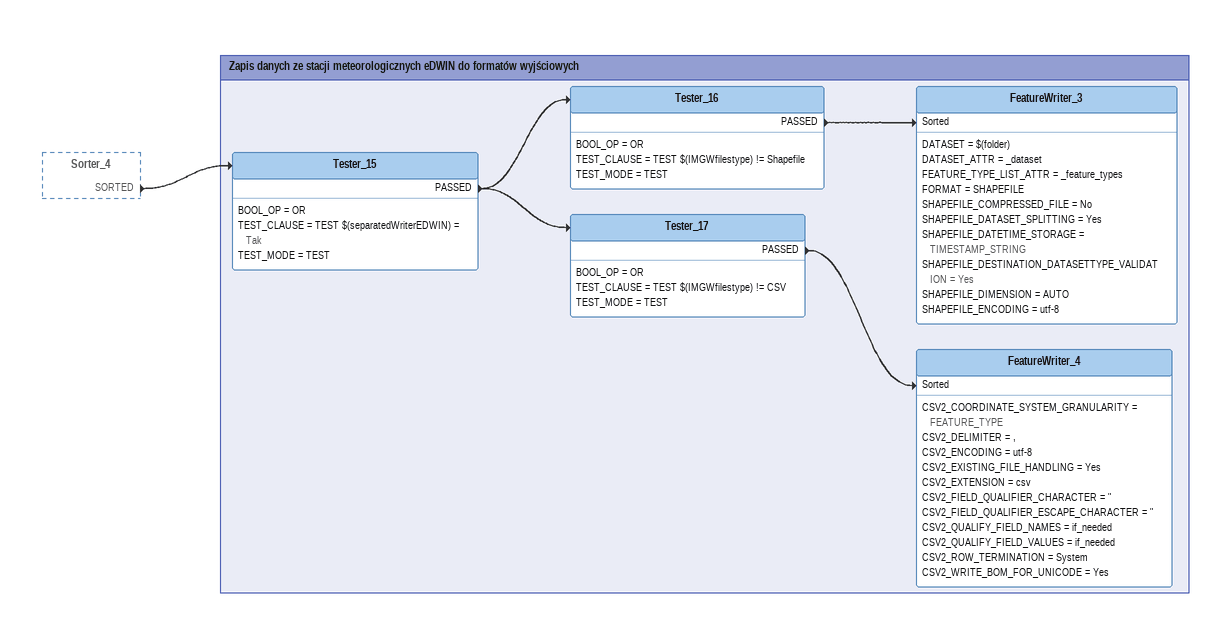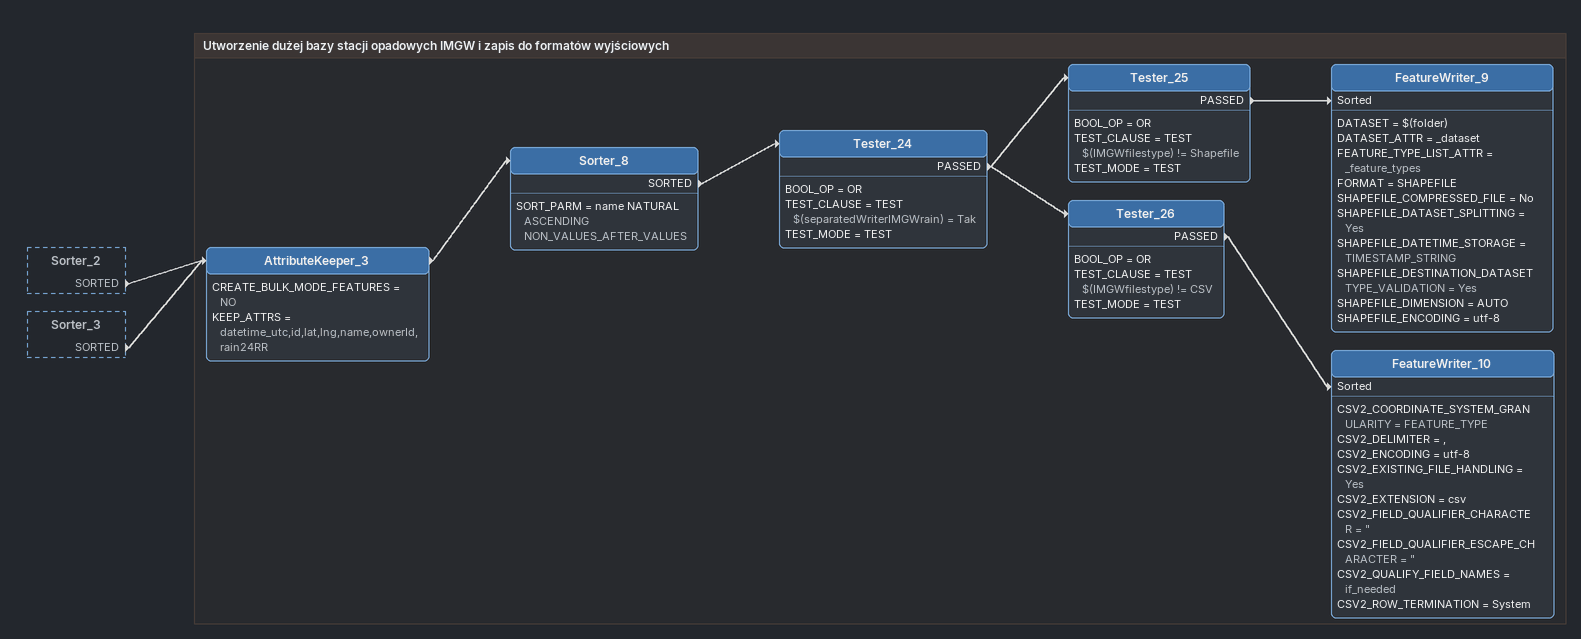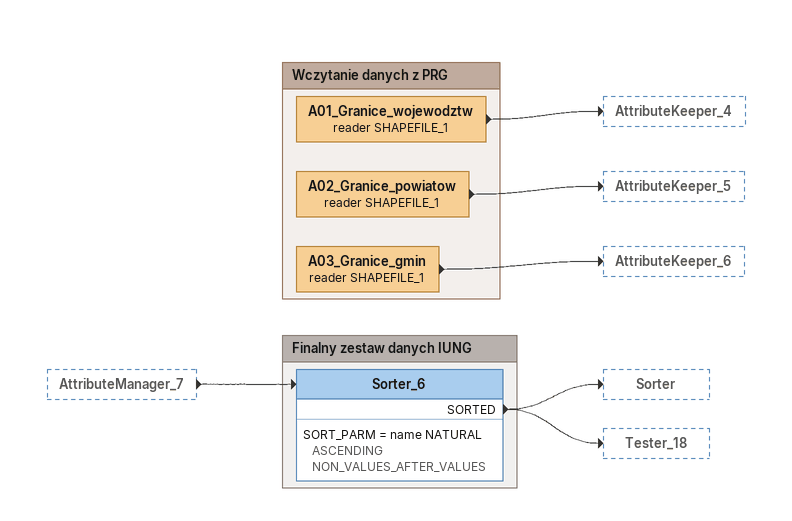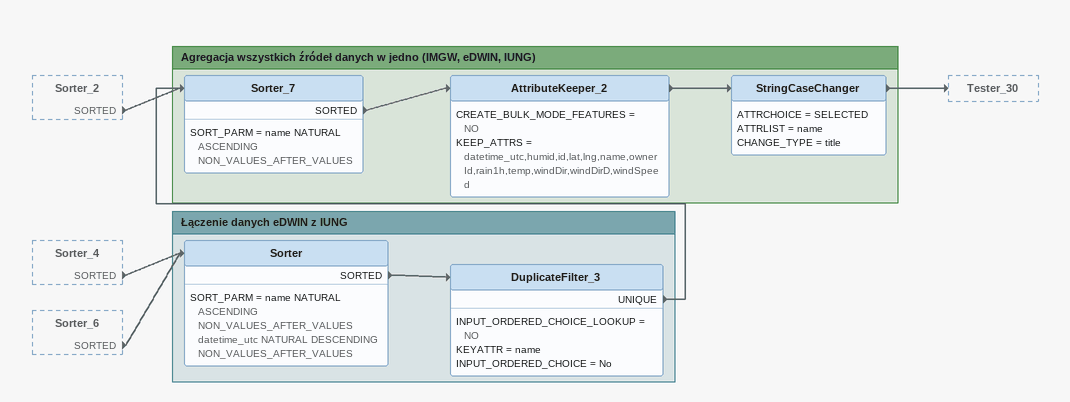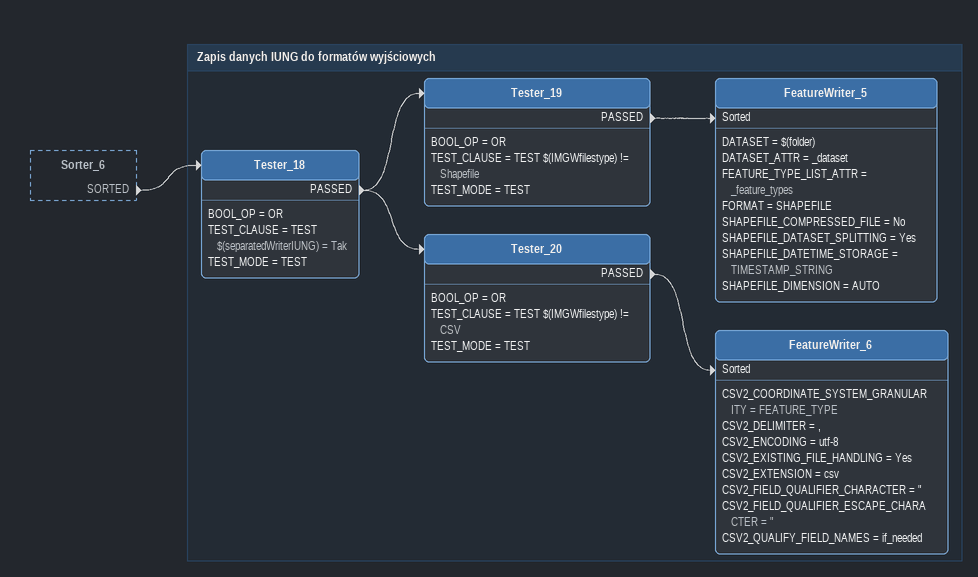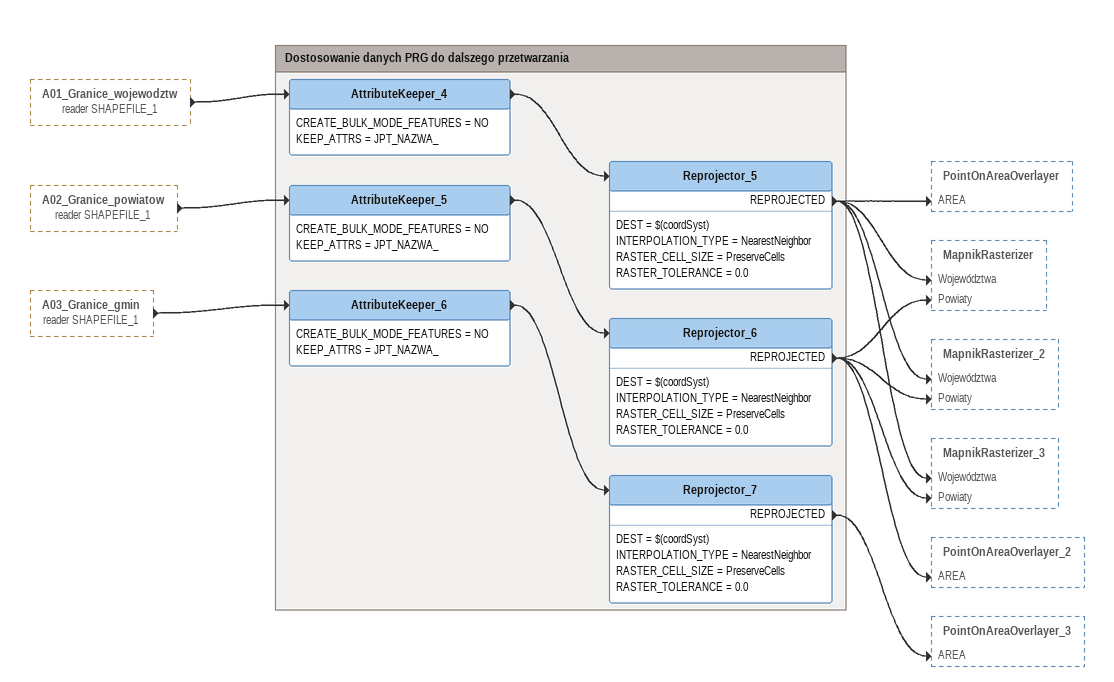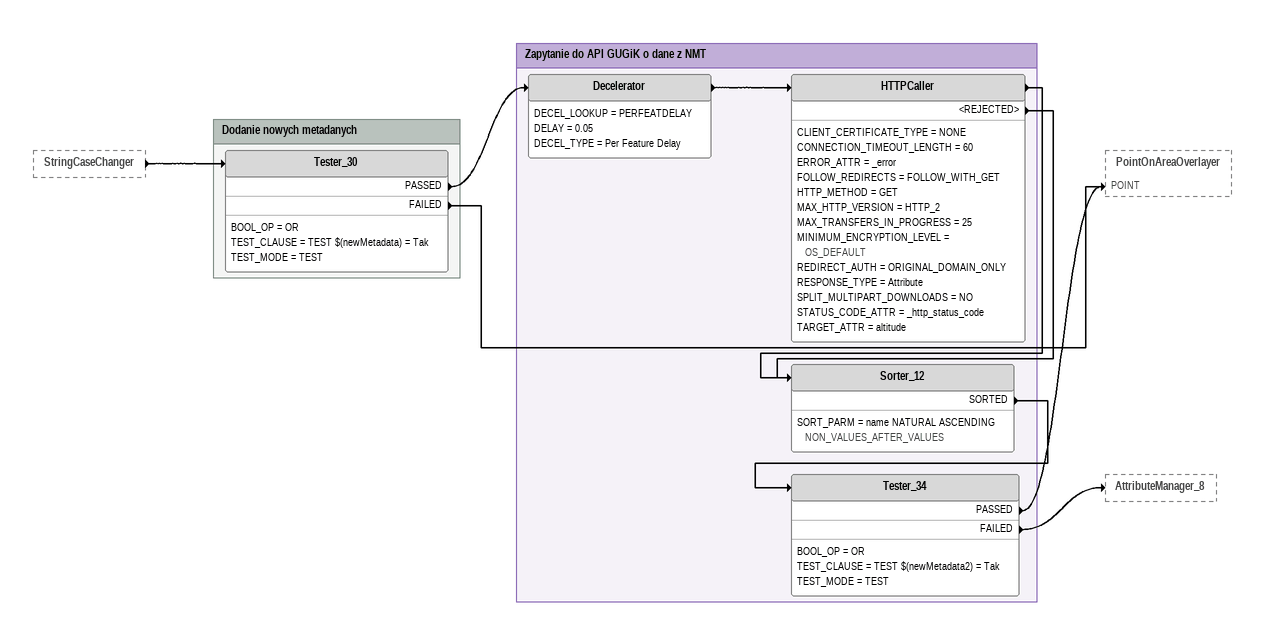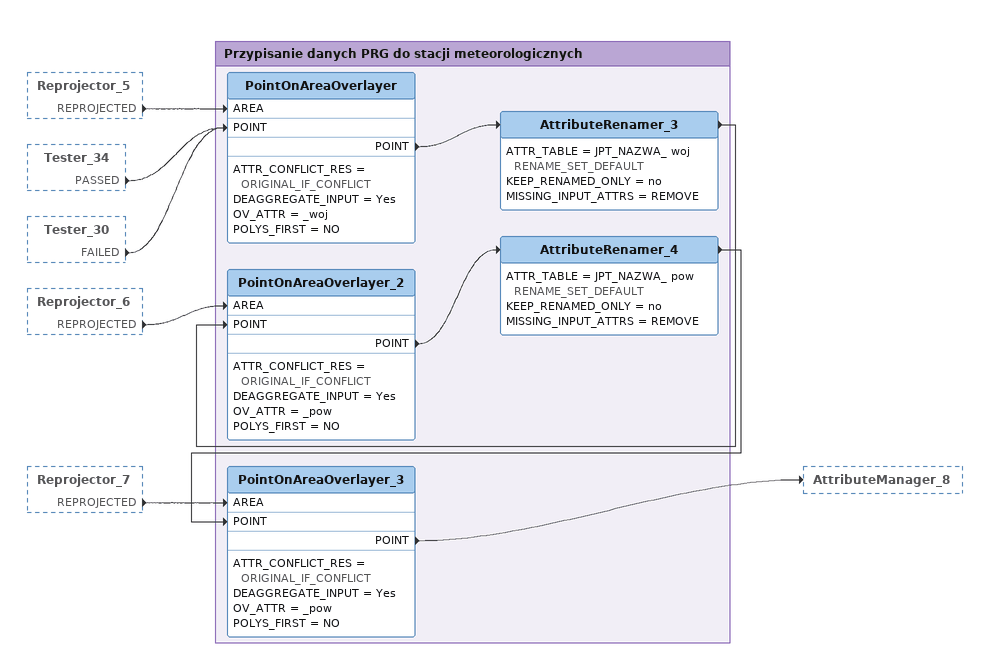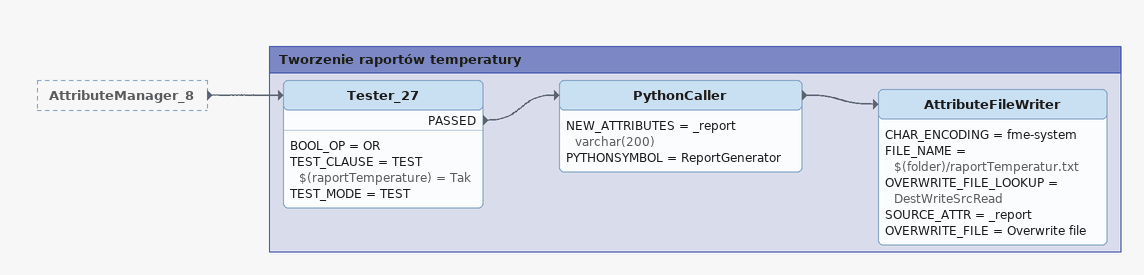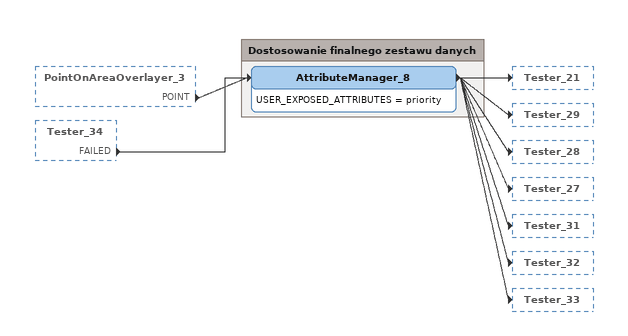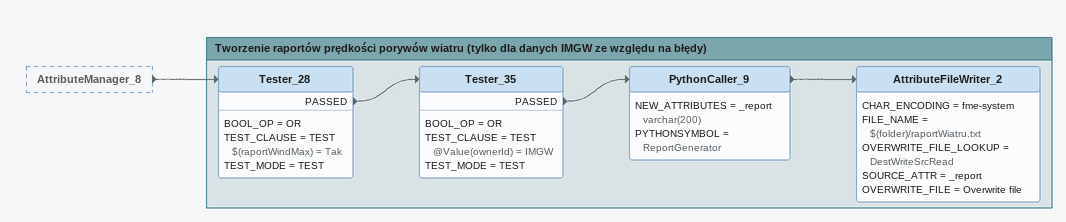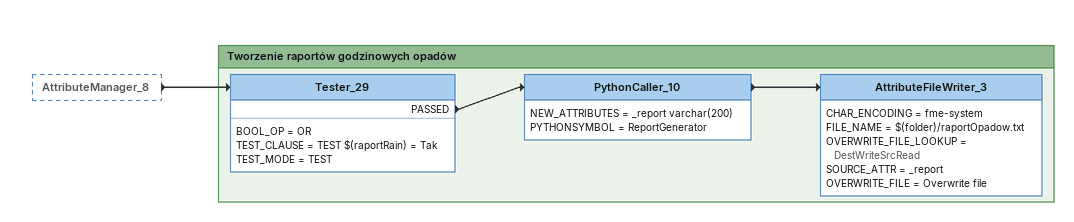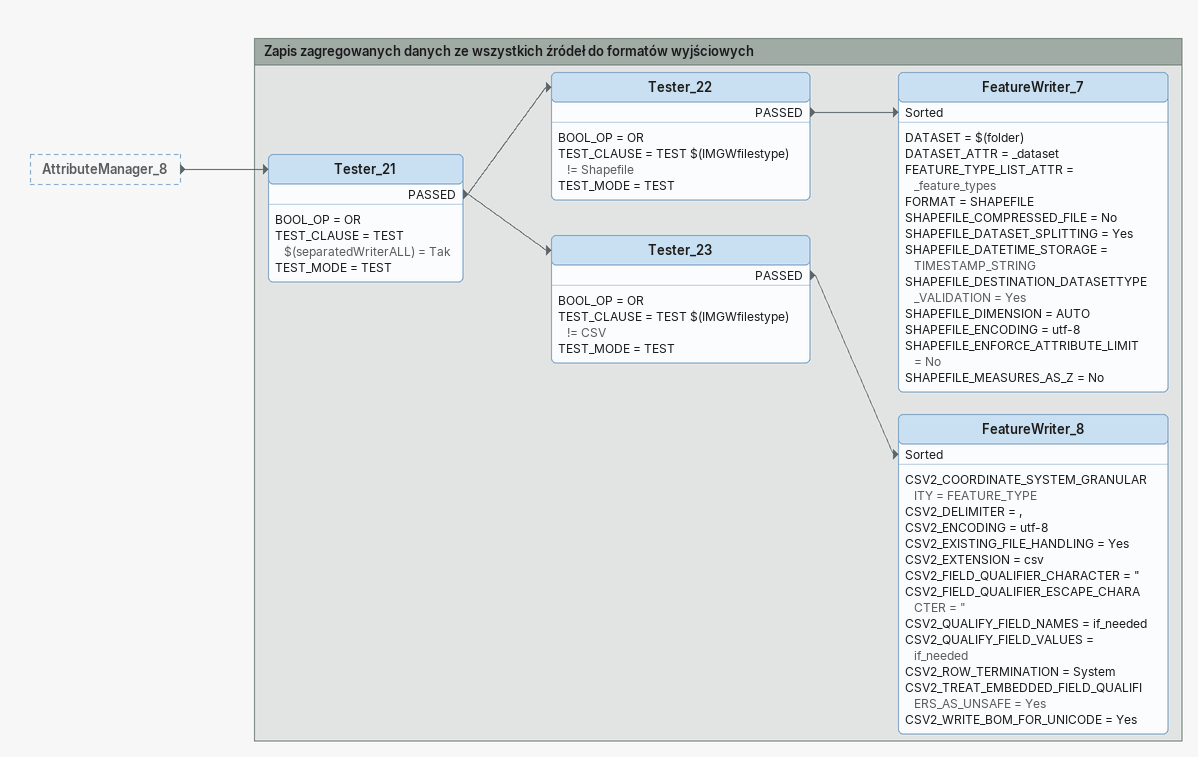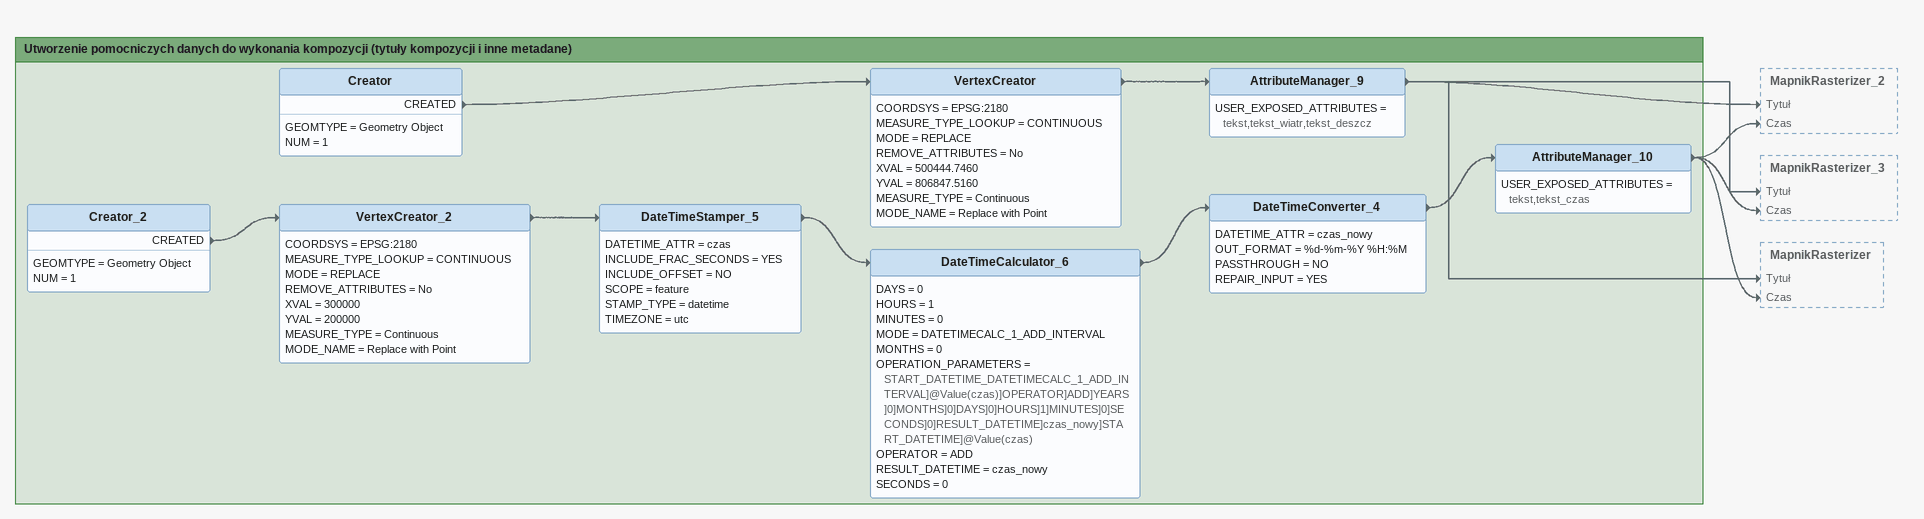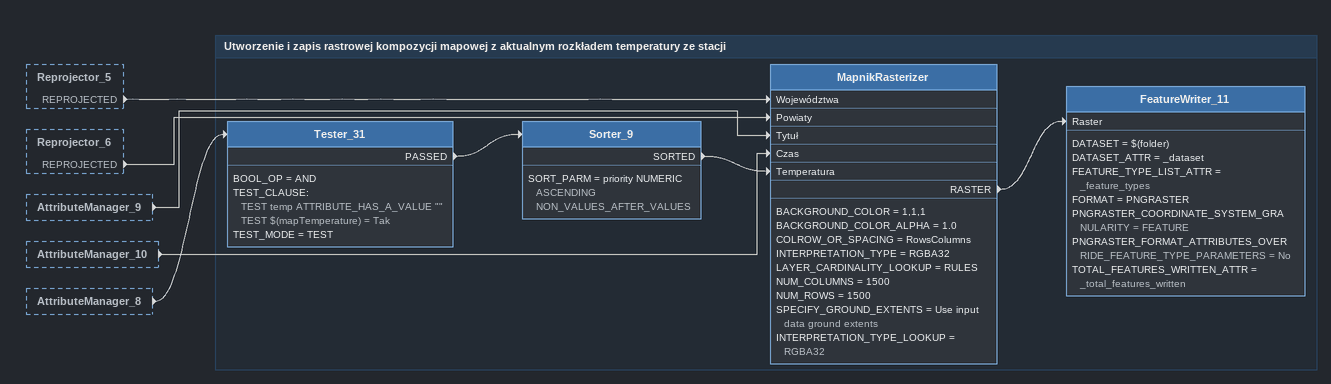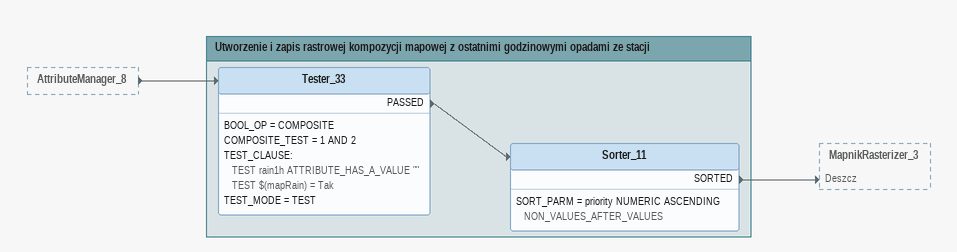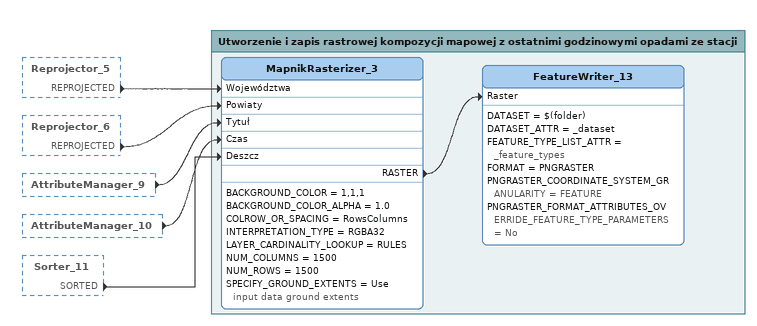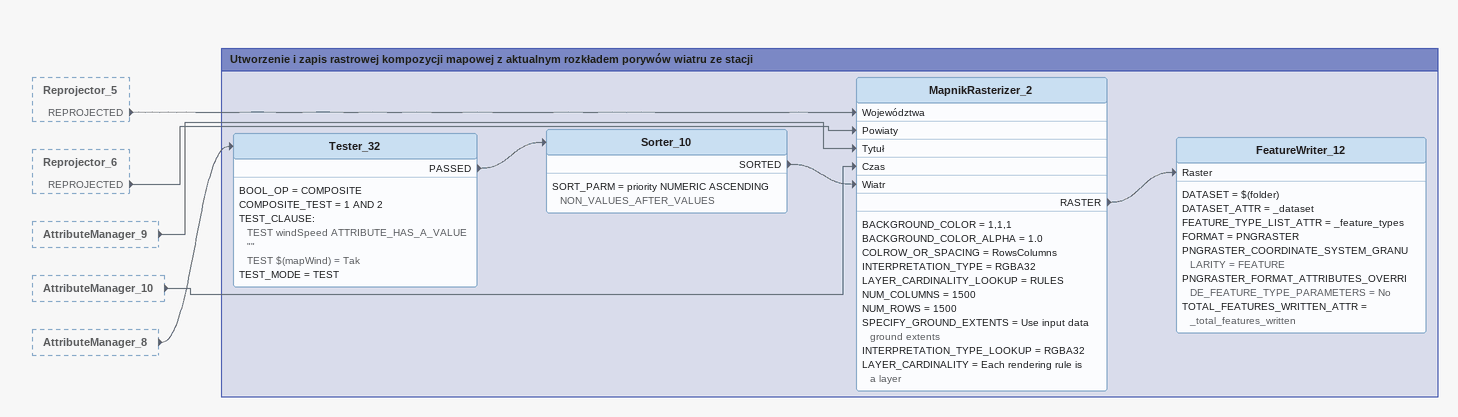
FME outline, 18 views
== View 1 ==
Sorter_4 [outside]
    SORTED -> Tester_15

Bookmark: Zapis danych ze stacji meteorologicznych eDWIN do formatów wyjściowych
Tester_15
    BOOL_OP = OR
    TEST_CLAUSE = TEST $(separatedWriterEDWIN) = Tak
    TEST_MODE = TEST
    PASSED -> Tester_16
    PASSED -> Tester_17
Tester_16
    BOOL_OP = OR
    TEST_CLAUSE = TEST $(IMGWfilestype) != Shapefile
    TEST_MODE = TEST
    PASSED -> FeatureWriter_3 [Sorted]
FeatureWriter_3
    DATASET = $(folder)
    DATASET_ATTR = _dataset
    FEATURE_TYPE_LIST_ATTR = _feature_types
    FORMAT = SHAPEFILE
    SHAPEFILE_COMPRESSED_FILE = No
    SHAPEFILE_DATASET_SPLITTING = Yes
    SHAPEFILE_DATETIME_STORAGE = TIMESTAMP_STRING
    SHAPEFILE_DESTINATION_DATASETTYPE_VALIDATION = Yes
    SHAPEFILE_DIMENSION = AUTO
    SHAPEFILE_ENCODING = utf-8
Tester_17
    BOOL_OP = OR
    TEST_CLAUSE = TEST $(IMGWfilestype) != CSV
    TEST_MODE = TEST
    PASSED -> FeatureWriter_4 [Sorted]
FeatureWriter_4
    CSV2_COORDINATE_SYSTEM_GRANULARITY = FEATURE_TYPE
    CSV2_DELIMITER = ,
    CSV2_ENCODING = utf-8
    CSV2_EXISTING_FILE_HANDLING = Yes
    CSV2_EXTENSION = csv
    CSV2_FIELD_QUALIFIER_CHARACTER = "
    CSV2_FIELD_QUALIFIER_ESCAPE_CHARACTER = "
    CSV2_QUALIFY_FIELD_NAMES = if_needed
    CSV2_QUALIFY_FIELD_VALUES = if_needed
    CSV2_ROW_TERMINATION = System
    CSV2_WRITE_BOM_FOR_UNICODE = Yes

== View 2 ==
Sorter_2 [outside]
    SORTED -> AttributeKeeper_3
Sorter_3 [outside]
    SORTED -> AttributeKeeper_3

Bookmark: Utworzenie dużej bazy stacji opadowych IMGW i zapis do formatów wyjściowych
AttributeKeeper_3
    CREATE_BULK_MODE_FEATURES = NO
    KEEP_ATTRS = datetime_utc,id,lat,lng,name,ownerId,rain24RR
    -> Sorter_8
Sorter_8
    SORT_PARM = name NATURAL ASCENDING NON_VALUES_AFTER_VALUES
    SORTED -> Tester_24
Tester_24
    BOOL_OP = OR
    TEST_CLAUSE = TEST $(separatedWriterIMGWrain) = Tak
    TEST_MODE = TEST
    PASSED -> Tester_25
    PASSED -> Tester_26
Tester_25
    BOOL_OP = OR
    TEST_CLAUSE = TEST $(IMGWfilestype) != Shapefile
    TEST_MODE = TEST
    PASSED -> FeatureWriter_9 [Sorted]
FeatureWriter_9
    DATASET = $(folder)
    DATASET_ATTR = _dataset
    FEATURE_TYPE_LIST_ATTR = _feature_types
    FORMAT = SHAPEFILE
    SHAPEFILE_COMPRESSED_FILE = No
    SHAPEFILE_DATASET_SPLITTING = Yes
    SHAPEFILE_DATETIME_STORAGE = TIMESTAMP_STRING
    SHAPEFILE_DESTINATION_DATASETTYPE_VALIDATION = Yes
    SHAPEFILE_DIMENSION = AUTO
    SHAPEFILE_ENCODING = utf-8
Tester_26
    BOOL_OP = OR
    TEST_CLAUSE = TEST $(IMGWfilestype) != CSV
    TEST_MODE = TEST
    PASSED -> FeatureWriter_10 [Sorted]
FeatureWriter_10
    CSV2_COORDINATE_SYSTEM_GRANULARITY = FEATURE_TYPE
    CSV2_DELIMITER = ,
    CSV2_ENCODING = utf-8
    CSV2_EXISTING_FILE_HANDLING = Yes
    CSV2_EXTENSION = csv
    CSV2_FIELD_QUALIFIER_CHARACTER = "
    CSV2_FIELD_QUALIFIER_ESCAPE_CHARACTER = "
    CSV2_QUALIFY_FIELD_NAMES = if_needed
    CSV2_ROW_TERMINATION = System

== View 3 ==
AttributeManager_7 [outside]
    -> Sorter_6

Bookmark: Finalny zestaw danych IUNG
Sorter_6
    SORT_PARM = name NATURAL ASCENDING NON_VALUES_AFTER_VALUES
    SORTED -> Sorter
    SORTED -> Tester_18

Bookmark: Wczytanie danych z PRG
A01_Granice_wojewodztw (reader SHAPEFILE_1)
    -> AttributeKeeper_4
A02_Granice_powiatow (reader SHAPEFILE_1)
    -> AttributeKeeper_5
A03_Granice_gmin (reader SHAPEFILE_1)
    -> AttributeKeeper_6

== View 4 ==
Sorter_2 [outside]
    SORTED -> Sorter_7
Sorter_4 [outside]
    SORTED -> Sorter
Sorter_6 [outside]
    SORTED -> Sorter

Bookmark: Łączenie danych eDWIN z IUNG
Sorter
    SORT_PARM = name NATURAL ASCENDING NON_VALUES_AFTER_VALUES datetime_utc NATURAL DESCENDING NON_VALUES_AFTER_VALUES
    SORTED -> DuplicateFilter_3
DuplicateFilter_3
    INPUT_ORDERED_CHOICE_LOOKUP = NO
    KEYATTR = name
    INPUT_ORDERED_CHOICE = No
    UNIQUE -> Sorter_7

Bookmark: Agregacja wszystkich źródeł danych w jedno (IMGW, eDWIN, IUNG)
Sorter_7
    SORT_PARM = name NATURAL ASCENDING NON_VALUES_AFTER_VALUES
    SORTED -> AttributeKeeper_2
AttributeKeeper_2
    CREATE_BULK_MODE_FEATURES = NO
    KEEP_ATTRS = datetime_utc,humid,id,lat,lng,name,ownerId,rain1h,temp,windDir,windDirD,windSpeed
    -> StringCaseChanger
StringCaseChanger
    ATTRCHOICE = SELECTED
    ATTRLIST = name
    CHANGE_TYPE = title
    -> Tester_30

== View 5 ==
Sorter_6 [outside]
    SORTED -> Tester_18

Bookmark: Zapis danych IUNG do formatów wyjściowych
Tester_18
    BOOL_OP = OR
    TEST_CLAUSE = TEST $(separatedWriterIUNG) = Tak
    TEST_MODE = TEST
    PASSED -> Tester_19
    PASSED -> Tester_20
Tester_19
    BOOL_OP = OR
    TEST_CLAUSE = TEST $(IMGWfilestype) != Shapefile
    TEST_MODE = TEST
    PASSED -> FeatureWriter_5 [Sorted]
FeatureWriter_5
    DATASET = $(folder)
    DATASET_ATTR = _dataset
    FEATURE_TYPE_LIST_ATTR = _feature_types
    FORMAT = SHAPEFILE
    SHAPEFILE_COMPRESSED_FILE = No
    SHAPEFILE_DATASET_SPLITTING = Yes
    SHAPEFILE_DATETIME_STORAGE = TIMESTAMP_STRING
    SHAPEFILE_DIMENSION = AUTO
Tester_20
    BOOL_OP = OR
    TEST_CLAUSE = TEST $(IMGWfilestype) != CSV
    TEST_MODE = TEST
    PASSED -> FeatureWriter_6 [Sorted]
FeatureWriter_6
    CSV2_COORDINATE_SYSTEM_GRANULARITY = FEATURE_TYPE
    CSV2_DELIMITER = ,
    CSV2_ENCODING = utf-8
    CSV2_EXISTING_FILE_HANDLING = Yes
    CSV2_EXTENSION = csv
    CSV2_FIELD_QUALIFIER_CHARACTER = "
    CSV2_FIELD_QUALIFIER_ESCAPE_CHARACTER = "
    CSV2_QUALIFY_FIELD_NAMES = if_needed

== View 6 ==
A01_Granice_wojewodztw (reader SHAPEFILE_1) [outside]
    -> AttributeKeeper_4
A02_Granice_powiatow (reader SHAPEFILE_1) [outside]
    -> AttributeKeeper_5
A03_Granice_gmin (reader SHAPEFILE_1) [outside]
    -> AttributeKeeper_6

Bookmark: Dostosowanie danych PRG do dalszego przetwarzania
AttributeKeeper_4
    CREATE_BULK_MODE_FEATURES = NO
    KEEP_ATTRS = JPT_NAZWA_
    -> Reprojector_5
Reprojector_5
    DEST = $(coordSyst)
    INTERPOLATION_TYPE = NearestNeighbor
    RASTER_CELL_SIZE = PreserveCells
    RASTER_TOLERANCE = 0.0
    REPROJECTED -> PointOnAreaOverlayer [AREA]
    REPROJECTED -> MapnikRasterizer [Województwa]
    REPROJECTED -> MapnikRasterizer_2 [Województwa]
    REPROJECTED -> MapnikRasterizer_3 [Województwa]
AttributeKeeper_5
    CREATE_BULK_MODE_FEATURES = NO
    KEEP_ATTRS = JPT_NAZWA_
    -> Reprojector_6
Reprojector_6
    DEST = $(coordSyst)
    INTERPOLATION_TYPE = NearestNeighbor
    RASTER_CELL_SIZE = PreserveCells
    RASTER_TOLERANCE = 0.0
    REPROJECTED -> PointOnAreaOverlayer_2 [AREA]
    REPROJECTED -> MapnikRasterizer [Powiaty]
    REPROJECTED -> MapnikRasterizer_3 [Powiaty]
    REPROJECTED -> MapnikRasterizer_2 [Powiaty]
AttributeKeeper_6
    CREATE_BULK_MODE_FEATURES = NO
    KEEP_ATTRS = JPT_NAZWA_
    -> Reprojector_7
Reprojector_7
    DEST = $(coordSyst)
    INTERPOLATION_TYPE = NearestNeighbor
    RASTER_CELL_SIZE = PreserveCells
    RASTER_TOLERANCE = 0.0
    REPROJECTED -> PointOnAreaOverlayer_3 [AREA]

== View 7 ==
StringCaseChanger [outside]
    -> Tester_30

Bookmark: Dodanie nowych metadanych
Tester_30
    BOOL_OP = OR
    TEST_CLAUSE = TEST $(newMetadata) = Tak
    TEST_MODE = TEST
    PASSED -> Decelerator
    FAILED -> PointOnAreaOverlayer [POINT]

Bookmark: Zapytanie do API GUGiK o dane z NMT
Decelerator
    DECEL_LOOKUP = PERFEATDELAY
    DELAY = 0.05
    DECEL_TYPE = Per Feature Delay
    -> HTTPCaller
HTTPCaller
    CLIENT_CERTIFICATE_TYPE = NONE
    CONNECTION_TIMEOUT_LENGTH = 60
    ERROR_ATTR = _error
    FOLLOW_REDIRECTS = FOLLOW_WITH_GET
    HTTP_METHOD = GET
    MAX_HTTP_VERSION = HTTP_2
    MAX_TRANSFERS_IN_PROGRESS = 25
    MINIMUM_ENCRYPTION_LEVEL = OS_DEFAULT
    REDIRECT_AUTH = ORIGINAL_DOMAIN_ONLY
    RESPONSE_TYPE = Attribute
    SPLIT_MULTIPART_DOWNLOADS = NO
    STATUS_CODE_ATTR = _http_status_code
    TARGET_ATTR = altitude
    -> Sorter_12
    <REJECTED> -> Sorter_12
Sorter_12
    SORT_PARM = name NATURAL ASCENDING NON_VALUES_AFTER_VALUES
    SORTED -> Tester_34
Tester_34
    BOOL_OP = OR
    TEST_CLAUSE = TEST $(newMetadata2) = Tak
    TEST_MODE = TEST
    PASSED -> PointOnAreaOverlayer [POINT]
    FAILED -> AttributeManager_8

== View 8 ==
Reprojector_5 [outside]
    REPROJECTED -> PointOnAreaOverlayer [AREA]
Tester_34 [outside]
    PASSED -> PointOnAreaOverlayer [POINT]
Tester_30 [outside]
    FAILED -> PointOnAreaOverlayer [POINT]
Reprojector_6 [outside]
    REPROJECTED -> PointOnAreaOverlayer_2 [AREA]
Reprojector_7 [outside]
    REPROJECTED -> PointOnAreaOverlayer_3 [AREA]

Bookmark: Przypisanie danych PRG do stacji meteorologicznych
PointOnAreaOverlayer
    ATTR_CONFLICT_RES = ORIGINAL_IF_CONFLICT
    DEAGGREGATE_INPUT = Yes
    OV_ATTR = _woj
    POLYS_FIRST = NO
    POINT -> AttributeRenamer_3
AttributeRenamer_3
    ATTR_TABLE = JPT_NAZWA_ woj RENAME_SET_DEFAULT
    KEEP_RENAMED_ONLY = no
    MISSING_INPUT_ATTRS = REMOVE
    -> PointOnAreaOverlayer_2 [POINT]
PointOnAreaOverlayer_2
    ATTR_CONFLICT_RES = ORIGINAL_IF_CONFLICT
    DEAGGREGATE_INPUT = Yes
    OV_ATTR = _pow
    POLYS_FIRST = NO
    POINT -> AttributeRenamer_4
AttributeRenamer_4
    ATTR_TABLE = JPT_NAZWA_ pow RENAME_SET_DEFAULT
    KEEP_RENAMED_ONLY = no
    MISSING_INPUT_ATTRS = REMOVE
    -> PointOnAreaOverlayer_3 [POINT]
PointOnAreaOverlayer_3
    ATTR_CONFLICT_RES = ORIGINAL_IF_CONFLICT
    DEAGGREGATE_INPUT = Yes
    OV_ATTR = _pow
    POLYS_FIRST = NO
    POINT -> AttributeManager_8

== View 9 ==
AttributeManager_8 [outside]
    -> Tester_27

Bookmark: Tworzenie raportów temperatury
Tester_27
    BOOL_OP = OR
    TEST_CLAUSE = TEST $(raportTemperature) = Tak
    TEST_MODE = TEST
    PASSED -> PythonCaller
PythonCaller
    NEW_ATTRIBUTES = _report varchar(200)
    PYTHONSYMBOL = ReportGenerator
    -> AttributeFileWriter
AttributeFileWriter
    CHAR_ENCODING = fme-system
    FILE_NAME = $(folder)/raportTemperatur.txt
    OVERWRITE_FILE_LOOKUP = DestWriteSrcRead
    SOURCE_ATTR = _report
    OVERWRITE_FILE = Overwrite file

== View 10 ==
PointOnAreaOverlayer_3 [outside]
    POINT -> AttributeManager_8
Tester_34 [outside]
    FAILED -> AttributeManager_8

Bookmark: Dostosowanie finalnego zestawu danych
AttributeManager_8
    USER_EXPOSED_ATTRIBUTES = priority
    -> Tester_21
    -> Tester_29
    -> Tester_28
    -> Tester_27
    -> Tester_31
    -> Tester_32
    -> Tester_33

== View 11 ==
AttributeManager_8 [outside]
    -> Tester_28

Bookmark: Tworzenie raportów prędkości porywów wiatru (tylko dla danych IMGW ze względu na błędy)
Tester_28
    BOOL_OP = OR
    TEST_CLAUSE = TEST $(raportWindMax) = Tak
    TEST_MODE = TEST
    PASSED -> Tester_35
Tester_35
    BOOL_OP = OR
    TEST_CLAUSE = TEST @Value(ownerId) = IMGW
    TEST_MODE = TEST
    PASSED -> PythonCaller_9
PythonCaller_9
    NEW_ATTRIBUTES = _report varchar(200)
    PYTHONSYMBOL = ReportGenerator
    -> AttributeFileWriter_2
AttributeFileWriter_2
    CHAR_ENCODING = fme-system
    FILE_NAME = $(folder)/raportWiatru.txt
    OVERWRITE_FILE_LOOKUP = DestWriteSrcRead
    SOURCE_ATTR = _report
    OVERWRITE_FILE = Overwrite file

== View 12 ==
AttributeManager_8 [outside]
    -> Tester_29

Bookmark: Tworzenie raportów godzinowych opadów
Tester_29
    BOOL_OP = OR
    TEST_CLAUSE = TEST $(raportRain) = Tak
    TEST_MODE = TEST
    PASSED -> PythonCaller_10
PythonCaller_10
    NEW_ATTRIBUTES = _report varchar(200)
    PYTHONSYMBOL = ReportGenerator
    -> AttributeFileWriter_3
AttributeFileWriter_3
    CHAR_ENCODING = fme-system
    FILE_NAME = $(folder)/raportOpadow.txt
    OVERWRITE_FILE_LOOKUP = DestWriteSrcRead
    SOURCE_ATTR = _report
    OVERWRITE_FILE = Overwrite file

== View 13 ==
AttributeManager_8 [outside]
    -> Tester_21

Bookmark: Zapis zagregowanych danych ze wszystkich źródeł do formatów wyjściowych
Tester_21
    BOOL_OP = OR
    TEST_CLAUSE = TEST $(separatedWriterALL) = Tak
    TEST_MODE = TEST
    PASSED -> Tester_22
    PASSED -> Tester_23
Tester_22
    BOOL_OP = OR
    TEST_CLAUSE = TEST $(IMGWfilestype) != Shapefile
    TEST_MODE = TEST
    PASSED -> FeatureWriter_7 [Sorted]
FeatureWriter_7
    DATASET = $(folder)
    DATASET_ATTR = _dataset
    FEATURE_TYPE_LIST_ATTR = _feature_types
    FORMAT = SHAPEFILE
    SHAPEFILE_COMPRESSED_FILE = No
    SHAPEFILE_DATASET_SPLITTING = Yes
    SHAPEFILE_DATETIME_STORAGE = TIMESTAMP_STRING
    SHAPEFILE_DESTINATION_DATASETTYPE_VALIDATION = Yes
    SHAPEFILE_DIMENSION = AUTO
    SHAPEFILE_ENCODING = utf-8
    SHAPEFILE_ENFORCE_ATTRIBUTE_LIMIT = No
    SHAPEFILE_MEASURES_AS_Z = No
Tester_23
    BOOL_OP = OR
    TEST_CLAUSE = TEST $(IMGWfilestype) != CSV
    TEST_MODE = TEST
    PASSED -> FeatureWriter_8 [Sorted]
FeatureWriter_8
    CSV2_COORDINATE_SYSTEM_GRANULARITY = FEATURE_TYPE
    CSV2_DELIMITER = ,
    CSV2_ENCODING = utf-8
    CSV2_EXISTING_FILE_HANDLING = Yes
    CSV2_EXTENSION = csv
    CSV2_FIELD_QUALIFIER_CHARACTER = "
    CSV2_FIELD_QUALIFIER_ESCAPE_CHARACTER = "
    CSV2_QUALIFY_FIELD_NAMES = if_needed
    CSV2_QUALIFY_FIELD_VALUES = if_needed
    CSV2_ROW_TERMINATION = System
    CSV2_TREAT_EMBEDDED_FIELD_QUALIFIERS_AS_UNSAFE = Yes
    CSV2_WRITE_BOM_FOR_UNICODE = Yes

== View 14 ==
Bookmark: Utworzenie pomocniczych danych do wykonania kompozycji (tytuły kompozycji i inne metadane)
Creator_2
    GEOMTYPE = Geometry Object
    NUM = 1
    CREATED -> VertexCreator_2
VertexCreator_2
    COORDSYS = EPSG:2180
    MEASURE_TYPE_LOOKUP = CONTINUOUS
    MODE = REPLACE
    REMOVE_ATTRIBUTES = No
    XVAL = 300000
    YVAL = 200000
    MEASURE_TYPE = Continuous
    MODE_NAME = Replace with Point
    -> DateTimeStamper_5
DateTimeStamper_5
    DATETIME_ATTR = czas
    INCLUDE_FRAC_SECONDS = YES
    INCLUDE_OFFSET = NO
    SCOPE = feature
    STAMP_TYPE = datetime
    TIMEZONE = utc
    -> DateTimeCalculator_6
DateTimeCalculator_6
    DAYS = 0
    HOURS = 1
    MINUTES = 0
    MODE = DATETIMECALC_1_ADD_INTERVAL
    MONTHS = 0
    OPERATION_PARAMETERS = START_DATETIME_DATETIMECALC_1_ADD_INTERVAL]@Value(czas)]OPERATOR]ADD]YEARS]0]MONTHS]0]DAYS]0]HOURS]1]MINUTES]0]SECONDS]0]RESULT_DATETIME]czas_nowy]START_DATETIME]@Value(czas)
    OPERATOR = ADD
    RESULT_DATETIME = czas_nowy
    SECONDS = 0
    -> DateTimeConverter_4
DateTimeConverter_4
    DATETIME_ATTR = czas_nowy
    OUT_FORMAT = %d-%m-%Y %H:%M
    PASSTHROUGH = NO
    REPAIR_INPUT = YES
    -> AttributeManager_10
AttributeManager_10
    USER_EXPOSED_ATTRIBUTES = tekst,tekst_czas
    -> MapnikRasterizer [Czas]
    -> MapnikRasterizer_2 [Czas]
    -> MapnikRasterizer_3 [Czas]
Creator
    GEOMTYPE = Geometry Object
    NUM = 1
    CREATED -> VertexCreator
VertexCreator
    COORDSYS = EPSG:2180
    MEASURE_TYPE_LOOKUP = CONTINUOUS
    MODE = REPLACE
    REMOVE_ATTRIBUTES = No
    XVAL = 500444.7460
    YVAL = 806847.5160
    MEASURE_TYPE = Continuous
    MODE_NAME = Replace with Point
    -> AttributeManager_9
AttributeManager_9
    USER_EXPOSED_ATTRIBUTES = tekst,tekst_wiatr,tekst_deszcz
    -> MapnikRasterizer_2 [Tytuł]
    -> MapnikRasterizer_3 [Tytuł]
    -> MapnikRasterizer [Tytuł]

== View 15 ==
Reprojector_5 [outside]
    REPROJECTED -> MapnikRasterizer [Województwa]
Reprojector_6 [outside]
    REPROJECTED -> MapnikRasterizer [Powiaty]
AttributeManager_9 [outside]
    -> MapnikRasterizer [Tytuł]
AttributeManager_10 [outside]
    -> MapnikRasterizer [Czas]
AttributeManager_8 [outside]
    -> Tester_31

Bookmark: Utworzenie i zapis rastrowej kompozycji mapowej z aktualnym rozkładem temperatury ze stacji
Tester_31
    BOOL_OP = AND
    TEST_CLAUSE:
      TEST temp ATTRIBUTE_HAS_A_VALUE ""
      TEST $(mapTemperature) = Tak
    TEST_MODE = TEST
    PASSED -> Sorter_9
Sorter_9
    SORT_PARM = priority NUMERIC ASCENDING NON_VALUES_AFTER_VALUES
    SORTED -> MapnikRasterizer [Temperatura]
MapnikRasterizer
    BACKGROUND_COLOR = 1,1,1
    BACKGROUND_COLOR_ALPHA = 1.0
    COLROW_OR_SPACING = RowsColumns
    INTERPRETATION_TYPE = RGBA32
    LAYER_CARDINALITY_LOOKUP = RULES
    NUM_COLUMNS = 1500
    NUM_ROWS = 1500
    SPECIFY_GROUND_EXTENTS = Use input data ground extents
    INTERPRETATION_TYPE_LOOKUP = RGBA32
    RASTER -> FeatureWriter_11 [Raster]
FeatureWriter_11
    DATASET = $(folder)
    DATASET_ATTR = _dataset
    FEATURE_TYPE_LIST_ATTR = _feature_types
    FORMAT = PNGRASTER
    PNGRASTER_COORDINATE_SYSTEM_GRANULARITY = FEATURE
    PNGRASTER_FORMAT_ATTRIBUTES_OVERRIDE_FEATURE_TYPE_PARAMETERS = No
    TOTAL_FEATURES_WRITTEN_ATTR = _total_features_written

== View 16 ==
AttributeManager_8 [outside]
    -> Tester_33

Bookmark: Utworzenie i zapis rastrowej kompozycji mapowej z ostatnimi godzinowymi opadami ze stacji
Tester_33
    BOOL_OP = COMPOSITE
    COMPOSITE_TEST = 1 AND 2
    TEST_CLAUSE:
      TEST rain1h ATTRIBUTE_HAS_A_VALUE ""
      TEST $(mapRain) = Tak
    TEST_MODE = TEST
    PASSED -> Sorter_11
Sorter_11
    SORT_PARM = priority NUMERIC ASCENDING NON_VALUES_AFTER_VALUES
    SORTED -> MapnikRasterizer_3 [Deszcz]

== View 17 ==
Reprojector_5 [outside]
    REPROJECTED -> MapnikRasterizer_3 [Województwa]
Reprojector_6 [outside]
    REPROJECTED -> MapnikRasterizer_3 [Powiaty]
AttributeManager_9 [outside]
    -> MapnikRasterizer_3 [Tytuł]
AttributeManager_10 [outside]
    -> MapnikRasterizer_3 [Czas]
Sorter_11 [outside]
    SORTED -> MapnikRasterizer_3 [Deszcz]

Bookmark: Utworzenie i zapis rastrowej kompozycji mapowej z ostatnimi godzinowymi opadami ze stacji
MapnikRasterizer_3
    BACKGROUND_COLOR = 1,1,1
    BACKGROUND_COLOR_ALPHA = 1.0
    COLROW_OR_SPACING = RowsColumns
    INTERPRETATION_TYPE = RGBA32
    LAYER_CARDINALITY_LOOKUP = RULES
    NUM_COLUMNS = 1500
    NUM_ROWS = 1500
    SPECIFY_GROUND_EXTENTS = Use input data ground extents
    RASTER -> FeatureWriter_13 [Raster]
FeatureWriter_13
    DATASET = $(folder)
    DATASET_ATTR = _dataset
    FEATURE_TYPE_LIST_ATTR = _feature_types
    FORMAT = PNGRASTER
    PNGRASTER_COORDINATE_SYSTEM_GRANULARITY = FEATURE
    PNGRASTER_FORMAT_ATTRIBUTES_OVERRIDE_FEATURE_TYPE_PARAMETERS = No

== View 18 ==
Reprojector_5 [outside]
    REPROJECTED -> MapnikRasterizer_2 [Województwa]
Reprojector_6 [outside]
    REPROJECTED -> MapnikRasterizer_2 [Powiaty]
AttributeManager_9 [outside]
    -> MapnikRasterizer_2 [Tytuł]
AttributeManager_10 [outside]
    -> MapnikRasterizer_2 [Czas]
AttributeManager_8 [outside]
    -> Tester_32

Bookmark: Utworzenie i zapis rastrowej kompozycji mapowej z aktualnym rozkładem porywów wiatru ze stacji
Tester_32
    BOOL_OP = COMPOSITE
    COMPOSITE_TEST = 1 AND 2
    TEST_CLAUSE:
      TEST windSpeed ATTRIBUTE_HAS_A_VALUE ""
      TEST $(mapWind) = Tak
    TEST_MODE = TEST
    PASSED -> Sorter_10
Sorter_10
    SORT_PARM = priority NUMERIC ASCENDING NON_VALUES_AFTER_VALUES
    SORTED -> MapnikRasterizer_2 [Wiatr]
MapnikRasterizer_2
    BACKGROUND_COLOR = 1,1,1
    BACKGROUND_COLOR_ALPHA = 1.0
    COLROW_OR_SPACING = RowsColumns
    INTERPRETATION_TYPE = RGBA32
    LAYER_CARDINALITY_LOOKUP = RULES
    NUM_COLUMNS = 1500
    NUM_ROWS = 1500
    SPECIFY_GROUND_EXTENTS = Use input data ground extents
    INTERPRETATION_TYPE_LOOKUP = RGBA32
    LAYER_CARDINALITY = Each rendering rule is a layer
    RASTER -> FeatureWriter_12 [Raster]
FeatureWriter_12
    DATASET = $(folder)
    DATASET_ATTR = _dataset
    FEATURE_TYPE_LIST_ATTR = _feature_types
    FORMAT = PNGRASTER
    PNGRASTER_COORDINATE_SYSTEM_GRANULARITY = FEATURE
    PNGRASTER_FORMAT_ATTRIBUTES_OVERRIDE_FEATURE_TYPE_PARAMETERS = No
    TOTAL_FEATURES_WRITTEN_ATTR = _total_features_written
